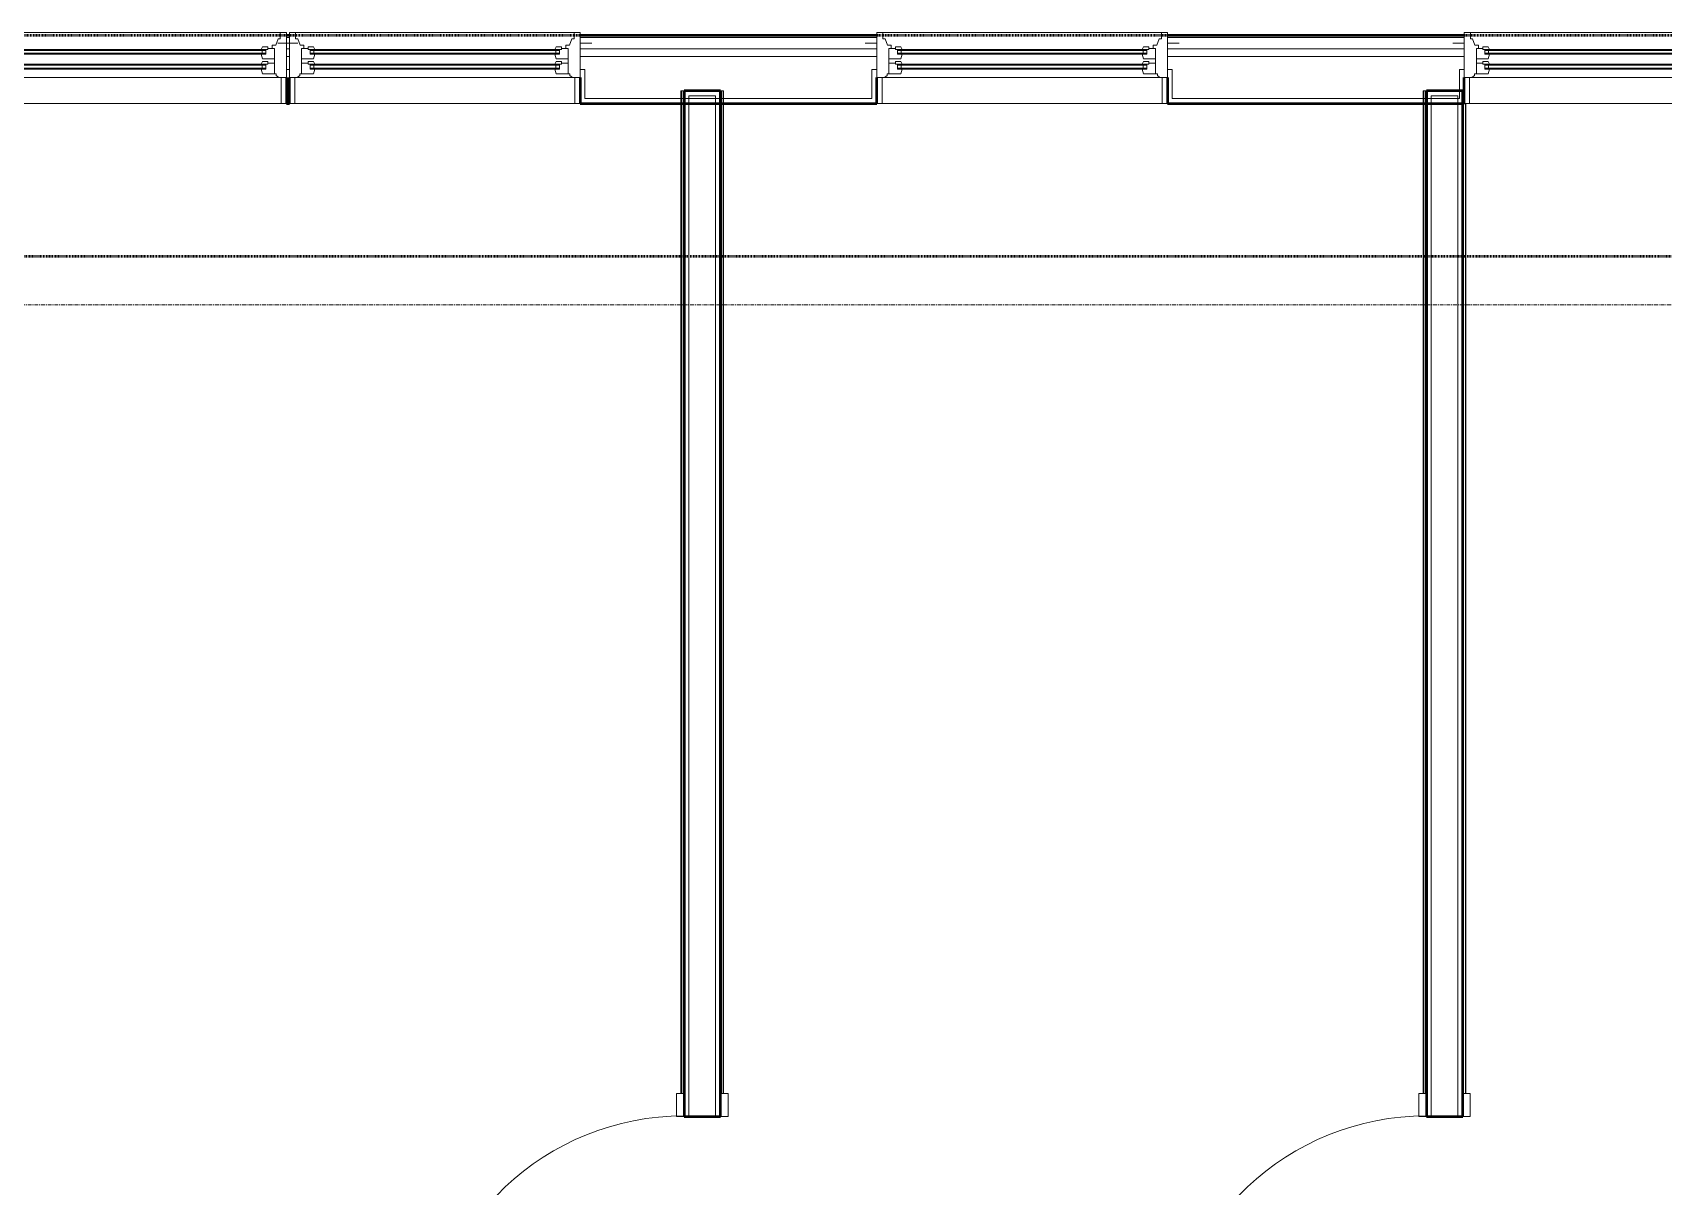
# Model space of a CAD drawing. Header units: inches. Extents: x -4218 to -1830, y 9767 to 12426.
# Drawn here: x -2479.3 to -2266.1, y 10701 to 10851.8 of the extents above; entities that cross this region are included whole.
import ezdxf

# ---------------------------------------------------------------- set-up
doc = ezdxf.new("R2010")
doc.units = ezdxf.units.IN
doc.header["$MEASUREMENT"] = 0
doc.linetypes.add('Dash 1_16_', pattern=[0.125, 0.0625, -0.0625])
doc.linetypes.add('Grid Line 1_2_', pattern=[0.875, 0.5, -0.125, 0.125, -0.125])
for name, color, linetype, lineweight in [('0-1', 7, 'Continuous', 5), ('0-2', 253, 'Continuous', 9), ('A-DOOR-1', 7, 'Continuous', 9), ('A-DOOR-2', 50, 'Continuous', 20), ('A-DOOR-FRAM-1', 50, 'Continuous', 20), ('A-GLAZ-1', 151, 'Continuous', 9), ('A-GLAZ-2', 151, 'Continuous', 20), ('A-WALL', 113, 'Continuous', 13), ('A-WALL-1', 250, 'Continuous', 50), ('A-WALL-2', 10, 'Continuous', 13), ('A-WALL-3', 254, 'Continuous', 9), ('A-WALL-4', 253, 'Continuous', 9), ('A-WALL-5', 252, 'Continuous', 9), ('A-WALL-6', 7, 'Continuous', 9), ('A-WALL-8', 113, 'Continuous', 9), ('A-WALL-9', 113, 'Continuous', 50), ('C-PROP-LINE-1', 91, 'Dash 1_16_', 50), ('S-GRID-1', 1, 'Grid Line 1_2_', 9)]:
    doc.layers.add(name, color=color, linetype=linetype, lineweight=lineweight)

# ---------------------------------------------------------------- blocks, each defined once
blk = doc.blocks.new('SWING - SINGLE - FLUSH - 2-10 x 6-8 - PRIVACY-3199405-BACKGROUND - 3RD FLOOR')
at = {"layer": 'A-DOOR-1'}
blk.add_arc((17, -2.38), 34.07, 180, 266.6343, dxfattribs=at)
at = {"layer": 'A-DOOR-2'}
for p, q in [((15, -2.38), (15, -36.38)), ((17, -2.38), (15, -2.38)), ((17, -2.38), (17, -36.38)), ((17, -36.38), (15, -36.38))]:
    blk.add_line(p, q, dxfattribs=at)
at = {"layer": 'A-DOOR-FRAM-1'}
for p, q in [((-20, 2.37), (-20, 3.37)), ((-20, 3.37), (-17, 3.37)), ((-17, 2.37), (-20, 2.37)), ((-17, 3.37), (-17, 2.37)), ((17, 2.37), (17, 3.37)), ((17, 3.37), (20, 3.37)), ((20, 2.37), (17, 2.37)), ((20, 3.37), (20, 2.37)), ((-20, -2.38), (-17, -2.38)), ((-20, -3.38), (-20, -2.38)), ((-17, -3.38), (-20, -3.38)), ((-17, -2.38), (-17, -3.38)), ((17, -2.38), (20, -2.38)), ((17, -3.38), (17, -2.38)), ((20, -3.38), (17, -3.38)), ((20, -2.38), (20, -3.38))]:
    blk.add_line(p, q, dxfattribs=at)
blk = doc.blocks.new('Basic Wall _ INT - W4BØF - _5_8 GYP - 2X4 WOOD_BATT_ - 5_8 GYP_ - ___-2694536-BACKGROUND - 3RD FLOOR')
at = {"layer": 'A-WALL-4'}
for p, q in [((-2394.47, 10844.14), (-2394.54, 10844.14)), ((-2394.33, 10844.14), (-2394.47, 10844.14)), ((-2394.47, 10844.14), (-2394.47, 10842.51)), ((-2394.26, 10844.14), (-2394.33, 10844.14)), ((-2394.12, 10844.14), (-2394.15, 10844.14)), ((-2394.12, 10842.51), (-2394.12, 10844.14)), ((-2394.12, 10710.13), (-2394.12, 10713.13))]:
    blk.add_line(p, q, dxfattribs=at)
at = {"layer": 'A-WALL-5'}
for p, q in [((-2394.54, 10844.14), (-2394.25, 10844.14)), ((-2394.54, 10844.14), (-2394.54, 10842.51)), ((-2394.47, 10842.51), (-2394.47, 10713.13)), ((-2394.25, 10844.14), (-2394.25, 10842.51)), ((-2394.25, 10844.14), (-2394.21, 10844.14)), ((-2394.21, 10844.14), (-2394.17, 10844.14)), ((-2394.17, 10844.14), (-2394.12, 10844.14)), ((-2394.12, 10713.13), (-2394.12, 10842.51))]:
    blk.add_line(p, q, dxfattribs=at)
at = {"layer": 'A-WALL-6'}
for p, q in [((-2394.54, 10842.51), (-2394.54, 10713.13)), ((-2394.25, 10842.51), (-2394.25, 10713.13))]:
    blk.add_line(p, q, dxfattribs=at)
blk = doc.blocks.new('Basic Wall _ INT - W4BØF - _5_8 GYP - 2X4 WOOD_BATT_ - 5_8 GYP_ - ___-2694535-BACKGROUND - 3RD FLOOR')
at = {"layer": 'A-WALL-4'}
for p, q in [((-2389.35, 10844.14), (-2389.37, 10844.14)), ((-2389.37, 10842.51), (-2389.37, 10844.14)), ((-2389.17, 10844.14), (-2389.23, 10844.14)), ((-2389.02, 10844.14), (-2389.17, 10844.14)), ((-2388.96, 10844.14), (-2389.02, 10844.14)), ((-2389.02, 10844.14), (-2389.02, 10842.51)), ((-2389.37, 10710.13), (-2389.37, 10713.13))]:
    blk.add_line(p, q, dxfattribs=at)
at = {"layer": 'A-WALL-5'}
for p, q in [((-2389.37, 10844.14), (-2389.33, 10844.14)), ((-2389.37, 10713.13), (-2389.37, 10842.51)), ((-2389.33, 10844.14), (-2389.26, 10844.14)), ((-2389.26, 10844.14), (-2389.25, 10844.14)), ((-2389.25, 10842.51), (-2389.25, 10844.14)), ((-2389.25, 10844.14), (-2388.96, 10844.14)), ((-2389.02, 10842.51), (-2389.02, 10713.13)), ((-2388.96, 10844.14), (-2388.96, 10842.51))]:
    blk.add_line(p, q, dxfattribs=at)
at = {"layer": 'A-WALL-6'}
for p, q in [((-2389.25, 10713.13), (-2389.25, 10842.51)), ((-2388.96, 10842.51), (-2388.96, 10713.13))]:
    blk.add_line(p, q, dxfattribs=at)
blk = doc.blocks.new('Basic Wall _ INT - W4BØF - _5_8 GYP - 2X4 WOOD_BATT_ - 5_8 GYP_ - ___-2694557-BACKGROUND - 3RD FLOOR')
at = {"layer": 'A-WALL-4'}
for p, q in [((-2292.3, 10844.14), (-2292.32, 10844.14)), ((-2292.32, 10842.52), (-2292.32, 10844.14)), ((-2292.32, 10710.13), (-2292.32, 10713.13)), ((-2292.32, 10673.13), (-2292.32, 10676.13)), ((-2292.32, 10643.62), (-2292.3, 10643.61)), ((-2292.18, 10643.56), (-2292.12, 10643.53)), ((-2292.12, 10643.53), (-2291.97, 10643.47)), ((-2291.97, 10643.47), (-2291.91, 10643.45))]:
    blk.add_line(p, q, dxfattribs=at)
at = {"layer": 'A-WALL-5'}
for p, q in [((-2292.32, 10844.14), (-2292.28, 10844.14)), ((-2292.32, 10713.13), (-2292.32, 10842.52)), ((-2292.28, 10844.14), (-2292.26, 10844.14)), ((-2292.26, 10844.14), (-2292.21, 10844.14)), ((-2292.21, 10844.14), (-2292.2, 10844.14)), ((-2292.2, 10842.52), (-2292.2, 10844.14)), ((-2292.2, 10844.14), (-2292.18, 10844.14)), ((-2291.97, 10842.51), (-2291.97, 10713.13)), ((-2292.32, 10643.62), (-2292.32, 10673.13)), ((-2291.97, 10673.13), (-2291.97, 10643.47))]:
    blk.add_line(p, q, dxfattribs=at)
at = {"layer": 'A-WALL-6'}
for p, q in [((-2292.2, 10713.13), (-2292.2, 10842.52)), ((-2291.91, 10842.51), (-2291.91, 10713.13)), ((-2292.2, 10643.57), (-2292.2, 10673.13)), ((-2291.91, 10673.13), (-2291.91, 10643.45))]:
    blk.add_line(p, q, dxfattribs=at)
at = {"layer": 'A-WALL-6', "flags": 128}
for points in [[(-2292.2, 10643.57), (-2292.2, 10643.57), (-2292.21, 10643.57), (-2292.22, 10643.58), (-2292.24, 10643.58), (-2292.26, 10643.59), (-2292.28, 10643.6)], [(-2291.91, 10643.45), (-2292.03, 10643.5), (-2292.12, 10643.53), (-2292.18, 10643.56), (-2292.2, 10643.57)]]:
    blk.add_lwpolyline(points, dxfattribs=at)
blk = doc.blocks.new('Basic Wall _ INT - W4BØF - _5_8 GYP - 2X4 WOOD_BATT_ - 5_8 GYP_ - ___-2694558-BACKGROUND - 3RD FLOOR')
at = {"layer": 'A-WALL-4'}
for p, q in [((-2297.42, 10844.14), (-2297.49, 10844.14)), ((-2297.28, 10844.14), (-2297.42, 10844.14)), ((-2297.42, 10844.14), (-2297.42, 10842.51)), ((-2297.21, 10844.14), (-2297.28, 10844.14)), ((-2297.07, 10844.14), (-2297.1, 10844.14)), ((-2297.07, 10842.51), (-2297.07, 10844.14)), ((-2297.07, 10710.13), (-2297.07, 10713.13)), ((-2297.42, 10673.13), (-2297.42, 10664.82)), ((-2297.07, 10664.82), (-2297.07, 10673.13)), ((-2297.42, 10664.68), (-2297.42, 10664.62)), ((-2297.42, 10664.62), (-2297.42, 10664.53)), ((-2297.42, 10664.53), (-2297.42, 10664.41)), ((-2297.49, 10645.76), (-2297.42, 10645.73)), ((-2297.42, 10645.73), (-2297.28, 10645.67)), ((-2297.28, 10645.67), (-2297.21, 10645.64)), ((-2297.1, 10645.59), (-2297.07, 10645.58))]:
    blk.add_line(p, q, dxfattribs=at)
at = {"layer": 'A-WALL-5'}
for p, q in [((-2297.49, 10844.14), (-2297.2, 10844.14)), ((-2297.49, 10844.14), (-2297.49, 10842.51)), ((-2297.42, 10842.51), (-2297.42, 10713.13)), ((-2297.2, 10844.14), (-2297.2, 10842.51)), ((-2297.2, 10844.14), (-2297.12, 10844.14)), ((-2297.12, 10844.14), (-2297.07, 10844.14)), ((-2297.07, 10713.13), (-2297.07, 10842.51)), ((-2297.49, 10673.13), (-2297.49, 10664.82)), ((-2297.2, 10673.13), (-2297.2, 10672.7)), ((-2297.2, 10672.68), (-2297.2, 10664.82)), ((-2297.49, 10664.68), (-2297.49, 10664.62)), ((-2297.49, 10664.62), (-2297.49, 10664.53)), ((-2297.49, 10664.53), (-2297.49, 10664.41)), ((-2297.42, 10664.41), (-2297.42, 10645.73)), ((-2297.07, 10645.58), (-2297.07, 10664.82))]:
    blk.add_line(p, q, dxfattribs=at)
at = {"layer": 'A-WALL-6'}
for p, q in [((-2297.49, 10842.51), (-2297.49, 10713.13)), ((-2297.2, 10842.51), (-2297.2, 10713.13)), ((-2297.49, 10664.41), (-2297.49, 10645.76)), ((-2297.2, 10664.82), (-2297.2, 10645.64))]:
    blk.add_line(p, q, dxfattribs=at)
at = {"layer": 'A-WALL-6', "flags": 128}
for points in [[(-2297.2, 10645.64), (-2297.22, 10645.64), (-2297.28, 10645.67), (-2297.37, 10645.71), (-2297.49, 10645.76)], [(-2297.12, 10645.6), (-2297.14, 10645.61), (-2297.16, 10645.62), (-2297.17, 10645.63), (-2297.19, 10645.63), (-2297.2, 10645.64), (-2297.2, 10645.64)]]:
    blk.add_lwpolyline(points, dxfattribs=at)
blk = doc.blocks.new('CTR - 1st Phase - Unit Layouts_rvt-1-BACKGROUND - 3RD FLOOR')
at = {"layer": 'A-WALL-1'}
for p, q in [((-2393.5, 10844.14), (-2394.12, 10844.14)), ((-2394.12, 10844.14), (-2394.12, 10710.13)), ((-2390, 10844.14), (-2393.5, 10844.14)), ((-2389.37, 10844.14), (-2390, 10844.14)), ((-2389.37, 10710.13), (-2389.37, 10844.14)), ((-2296.45, 10844.14), (-2297.07, 10844.14)), ((-2297.07, 10844.14), (-2297.07, 10710.13)), ((-2292.95, 10844.14), (-2296.45, 10844.14)), ((-2292.32, 10844.14), (-2292.95, 10844.14)), ((-2292.32, 10710.13), (-2292.32, 10844.14)), ((-2394.12, 10710.13), (-2389.37, 10710.13)), ((-2297.07, 10710.13), (-2292.32, 10710.13))]:
    blk.add_line(p, q, dxfattribs=at)
at = {"layer": 'A-WALL-2'}
for p, q in [((-2390, 10843.51), (-2393.5, 10843.51)), ((-2393.5, 10843.51), (-2393.5, 10710.13)), ((-2390, 10843.51), (-2390, 10710.13)), ((-2292.95, 10843.51), (-2296.45, 10843.51)), ((-2296.45, 10843.51), (-2296.45, 10710.13)), ((-2292.95, 10843.51), (-2292.95, 10710.13))]:
    blk.add_line(p, q, dxfattribs=at)
at = {"layer": 'A-WALL-3'}
for p, q in [((-2394.12, 10844.14), (-2394.12, 10842.51)), ((-2389.37, 10842.51), (-2389.37, 10844.14)), ((-2297.07, 10844.14), (-2297.07, 10842.51)), ((-2292.32, 10842.52), (-2292.32, 10844.14)), ((-2394.12, 10713.13), (-2394.12, 10710.13)), ((-2389.37, 10710.13), (-2389.37, 10713.13)), ((-2297.07, 10713.13), (-2297.07, 10710.13)), ((-2292.32, 10710.13), (-2292.32, 10713.13))]:
    blk.add_line(p, q, dxfattribs=at)
at = {"layer": 'A-WALL-4'}
for p, q in [((-2394.12, 10844.14), (-2389.37, 10844.14)), ((-2394.12, 10842.51), (-2394.12, 10713.13)), ((-2389.37, 10713.13), (-2389.37, 10842.51)), ((-2297.07, 10844.14), (-2292.32, 10844.14)), ((-2297.07, 10842.51), (-2297.07, 10713.13)), ((-2292.32, 10713.13), (-2292.32, 10842.52))]:
    blk.add_line(p, q, dxfattribs=at)
at = {"layer": 'A-WALL-5'}
for p, q in [((-2389.37, 10710.13), (-2394.12, 10710.13)), ((-2292.32, 10710.13), (-2297.07, 10710.13))]:
    blk.add_line(p, q, dxfattribs=at)
at = {"layer": '0-2'}
for name in ['Basic Wall _ INT - W4BØF - _5_8 GYP - 2X4 WOOD_BATT_ - 5_8 GYP_ - ___-2694536-BACKGROUND - 3RD FLOOR', 'Basic Wall _ INT - W4BØF - _5_8 GYP - 2X4 WOOD_BATT_ - 5_8 GYP_ - ___-2694535-BACKGROUND - 3RD FLOOR', 'Basic Wall _ INT - W4BØF - _5_8 GYP - 2X4 WOOD_BATT_ - 5_8 GYP_ - ___-2694558-BACKGROUND - 3RD FLOOR', 'Basic Wall _ INT - W4BØF - _5_8 GYP - 2X4 WOOD_BATT_ - 5_8 GYP_ - ___-2694557-BACKGROUND - 3RD FLOOR']:
    blk.add_blockref(name, (0, 0), dxfattribs=at)
for p, rotation in [((-2391.75, 10693.13), 269.9999999999462), ((-2294.7, 10693.13), 269.9999999999876)]:
    blk.add_blockref('SWING - SINGLE - FLUSH - 2-10 x 6-8 - PRIVACY-3199405-BACKGROUND - 3RD FLOOR', p, dxfattribs=dict(at, rotation=rotation))
blk = doc.blocks.new('Window-Double_Hung-Andersen-400_Series-Tilt_Wash - DOUBLE HUNG - COTTAGE - 3RD FLOOR-2888224-BACKGROUND - 3RD FLOOR')
at = {"layer": 'A-GLAZ-1'}
for p, q in [((-16.29, 2.5), (-15.7, 2.5)), ((-15.82, 2.5), (-15.82, 2.12)), ((-15.7, 2.62), (15.7, 2.62)), ((-15.7, 2.5), (15.7, 2.5)), ((16.29, 2.5), (15.7, 2.5)), ((15.82, 2.5), (15.82, 2.12)), ((-16.29, 2.12), (-15.7, 2.12)), ((-16.29, 0.56), (-15.7, 0.56)), ((-16.29, 0.19), (-15.7, 0.19)), ((-15.82, 0.56), (-15.82, 0.19)), ((-15.7, 2.12), (15.7, 2.12)), ((-15.7, 2), (15.7, 2)), ((-15.7, 0.69), (15.7, 0.69)), ((-15.7, 0.56), (15.7, 0.56)), ((-15.7, 0.19), (15.7, 0.19)), ((-15.7, 0.06), (15.7, 0.06)), ((16.29, 2.12), (15.7, 2.12)), ((16.29, 0.56), (15.7, 0.56)), ((16.29, 0.19), (15.7, 0.19)), ((15.82, 0.56), (15.82, 0.19)), ((18.95, -1.06), (-18.95, -1.06)), ((-18.95, -1.06), (-18.95, -4.44)), ((-18.32, -1.06), (-18.32, -4.44)), ((18.32, -1.06), (18.32, -4.44)), ((18.95, -4.44), (18.95, -1.06)), ((-19.01, -3.94), (-19.01, -2.44)), ((-19.01, -2.44), (-18.95, -2.44)), ((-18.95, -3.94), (-19.01, -3.94)), ((18.95, -2.44), (19.01, -2.44)), ((19.01, -3.94), (18.95, -3.94)), ((19.01, -2.44), (19.01, -3.94)), ((-18.95, -4.44), (18.95, -4.44))]:
    blk.add_line(p, q, dxfattribs=at)
at = {"layer": 'A-GLAZ-2'}
for p, q in [((19.01, 4.81), (-19.01, 4.81)), ((-19.01, 4.81), (-19.01, -1.06)), ((-18.2, 4.81), (-18.2, 4)), ((18.2, 4.81), (18.2, 4)), ((19.01, -1.06), (19.01, 4.81)), ((-19.01, 3.44), (-20.51, 3.44)), ((-18.2, 4), (-17.92, 4)), ((-17.92, 4), (-17.61, 3.19)), ((-17.61, 3.19), (-17.14, 3.19)), ((-17.42, 2.75), (-16.57, 2.75)), ((-17.42, 2.75), (-17.42, -0.56)), ((-17.14, 3.19), (-17.14, 2.75)), ((-15.86, 2.97), (-16.57, 2.97)), ((-16.57, 2.62), (-16.57, 2.97)), ((-15.7, 2.62), (-16.57, 2.62)), ((-16.29, 2.62), (-16.29, 2)), ((-15.86, 2.97), (-15.7, 2.62)), ((15.86, 2.97), (15.7, 2.62)), ((15.7, 2.62), (16.57, 2.62)), ((15.86, 2.97), (16.57, 2.97)), ((16.29, 2.62), (16.29, 2)), ((16.57, 2.62), (16.57, 2.97)), ((17.42, 2.75), (16.57, 2.75)), ((17.14, 3.19), (17.14, 2.75)), ((17.61, 3.19), (17.14, 3.19)), ((17.42, 2.75), (17.42, -0.56)), ((17.92, 4), (17.61, 3.19)), ((18.2, 4), (17.92, 4)), ((19.01, 3.44), (20.51, 3.44)), ((-17.42, 1.37), (-15.86, 1.37)), ((-17.42, 0.81), (-16.57, 0.81)), ((-15.86, 1.03), (-16.57, 1.03)), ((-16.57, 0.69), (-16.57, 1.03)), ((-15.7, 0.69), (-16.57, 0.69)), ((-15.7, 2), (-16.29, 2)), ((-16.29, 0.69), (-16.29, 0.06)), ((-15.7, 0.06), (-16.29, 0.06)), ((-15.86, 1.37), (-15.7, 2)), ((-15.86, 1.03), (-15.7, 0.69)), ((-15.86, -0.56), (-15.7, 0.06)), ((15.7, 2), (16.29, 2)), ((15.86, 1.37), (15.7, 2)), ((15.86, 1.03), (15.7, 0.69)), ((15.7, 0.69), (16.57, 0.69)), ((15.7, 0.06), (16.29, 0.06)), ((15.86, -0.56), (15.7, 0.06)), ((17.42, 1.37), (15.86, 1.37)), ((15.86, 1.03), (16.57, 1.03)), ((16.29, 0.69), (16.29, 0.06)), ((16.57, 0.69), (16.57, 1.03)), ((17.42, 0.81), (16.57, 0.81)), ((-19.01, -1.06), (19.01, -1.06)), ((-17.67, -0.78), (-18, -1.06)), ((-17.67, -0.78), (-17.67, -0.56)), ((-17.67, -0.56), (-15.86, -0.56)), ((17.67, -0.56), (15.86, -0.56)), ((17.67, -0.78), (17.67, -0.56)), ((17.67, -0.78), (18, -1.06))]:
    blk.add_line(p, q, dxfattribs=at)
blk = doc.blocks.new('Window-Double_Hung-Andersen-400_Series-Tilt_Wash - DOUBLE HUNG - COTTAGE - 3RD FLOOR-2888547-BACKGROUND - 3RD FLOOR')
at = {"layer": 'A-GLAZ-1'}
for p, q in [((-18.95, 4.44), (18.95, 4.44)), ((-18.95, 1.06), (-18.95, 4.44)), ((-18.32, 1.06), (-18.32, 4.44)), ((18.32, 1.06), (18.32, 4.44)), ((18.95, 4.44), (18.95, 1.06)), ((-19.01, 2.44), (-19.01, 3.94)), ((-19.01, 3.94), (-18.95, 3.94)), ((-18.95, 2.44), (-19.01, 2.44)), ((18.95, 3.94), (19.01, 3.94)), ((19.01, 2.44), (18.95, 2.44)), ((19.01, 3.94), (19.01, 2.44)), ((18.95, 1.06), (-18.95, 1.06)), ((-16.29, -0.19), (-15.7, -0.19)), ((-16.29, -0.56), (-15.7, -0.56)), ((-16.29, -2.13), (-15.7, -2.13)), ((-15.82, -0.56), (-15.82, -0.19)), ((-15.82, -2.5), (-15.82, -2.13)), ((-15.7, -0.06), (15.7, -0.06)), ((-15.7, -0.19), (15.7, -0.19)), ((-15.7, -0.56), (15.7, -0.56)), ((-15.7, -0.69), (15.7, -0.69)), ((-15.7, -2), (15.7, -2)), ((-15.7, -2.13), (15.7, -2.13)), ((16.29, -0.19), (15.7, -0.19)), ((16.29, -0.56), (15.7, -0.56)), ((16.29, -2.13), (15.7, -2.13)), ((15.82, -0.56), (15.82, -0.19)), ((15.82, -2.5), (15.82, -2.13)), ((-16.29, -2.5), (-15.7, -2.5)), ((-15.7, -2.5), (15.7, -2.5)), ((-15.7, -2.63), (15.7, -2.63)), ((16.29, -2.5), (15.7, -2.5))]:
    blk.add_line(p, q, dxfattribs=at)
at = {"layer": 'A-GLAZ-2'}
for p, q in [((-19.01, 1.06), (19.01, 1.06)), ((-19.01, -4.81), (-19.01, 1.06)), ((-17.67, 0.78), (-18, 1.06)), ((-17.67, 0.78), (-17.67, 0.56)), ((-17.67, 0.56), (-15.86, 0.56)), ((-17.42, -2.75), (-17.42, 0.56)), ((-15.86, 0.56), (-15.7, -0.06)), ((15.86, 0.56), (15.7, -0.06)), ((17.67, 0.56), (15.86, 0.56)), ((17.42, -2.75), (17.42, 0.56)), ((17.67, 0.78), (18, 1.06)), ((17.67, 0.78), (17.67, 0.56)), ((19.01, 1.06), (19.01, -4.81)), ((-17.42, -0.81), (-16.57, -0.81)), ((-17.42, -1.38), (-15.86, -1.38)), ((-16.57, -0.69), (-16.57, -1.03)), ((-15.7, -0.69), (-16.57, -0.69)), ((-15.86, -1.03), (-16.57, -1.03)), ((-16.29, -0.69), (-16.29, -0.06)), ((-15.7, -0.06), (-16.29, -0.06)), ((-16.29, -2.63), (-16.29, -2)), ((-15.7, -2), (-16.29, -2)), ((-15.86, -1.03), (-15.7, -0.69)), ((-15.86, -1.38), (-15.7, -2)), ((15.7, -0.06), (16.29, -0.06)), ((15.86, -1.03), (15.7, -0.69)), ((15.7, -0.69), (16.57, -0.69)), ((15.86, -1.38), (15.7, -2)), ((15.7, -2), (16.29, -2)), ((15.86, -1.03), (16.57, -1.03)), ((17.42, -1.38), (15.86, -1.38)), ((16.29, -0.69), (16.29, -0.06)), ((16.29, -2.63), (16.29, -2)), ((16.57, -0.69), (16.57, -1.03)), ((17.42, -0.81), (16.57, -0.81)), ((-19.01, -3.44), (-20.51, -3.44)), ((-18.2, -4), (-17.92, -4)), ((-18.2, -4.81), (-18.2, -4)), ((-17.92, -4), (-17.61, -3.19)), ((-17.61, -3.19), (-17.14, -3.19)), ((-17.42, -2.75), (-16.57, -2.75)), ((-17.14, -3.19), (-17.14, -2.75)), ((-16.57, -2.63), (-16.57, -2.97)), ((-15.7, -2.63), (-16.57, -2.63)), ((-15.86, -2.97), (-16.57, -2.97)), ((-15.86, -2.97), (-15.7, -2.63)), ((15.86, -2.97), (15.7, -2.63)), ((15.7, -2.63), (16.57, -2.63)), ((15.86, -2.97), (16.57, -2.97)), ((16.57, -2.63), (16.57, -2.97)), ((17.42, -2.75), (16.57, -2.75)), ((17.14, -3.19), (17.14, -2.75)), ((17.61, -3.19), (17.14, -3.19)), ((17.92, -4), (17.61, -3.19)), ((18.2, -4), (17.92, -4)), ((18.2, -4.81), (18.2, -4)), ((19.01, -3.44), (20.51, -3.44)), ((19.01, -4.81), (-19.01, -4.81))]:
    blk.add_line(p, q, dxfattribs=at)
blk = doc.blocks.new('Family - ___-2835860-BACKGROUND - 3RD FLOOR')
at = {"layer": 'C-PROP-LINE-1'}
blk.add_line((-2067.55, 10851.39), (-3401.42, 10851.39), dxfattribs=at)
blk = doc.blocks.new('Family - ___-2835903-BACKGROUND - 3RD FLOOR')
at = {"layer": 'C-PROP-LINE-1'}
blk.add_line((-2096.45, 10822.49), (-3400.92, 10822.49), dxfattribs=at)
blk = doc.blocks.new('Family - ___-2835932-BACKGROUND - 3RD FLOOR')
at = {"layer": 'C-PROP-LINE-1'}
blk.add_line((-2067.55, 10851.39), (-3401.42, 10851.39), dxfattribs=at)

msp = doc.modelspace()

# ---------------------------------------------------------------- linework, layer by layer
at = {"layer": 'A-WALL'}
for p, q in [((-2445.74, 10851.14), (-2446.11, 10851.14)), ((-2368.94, 10851.14), (-2407.71, 10851.14)), ((-2292.14, 10851.14), (-2330.91, 10851.14)), ((-2445.74, 10849.64), (-2446.11, 10849.64)), ((-2368.94, 10849.64), (-2407.71, 10849.64)), ((-2292.14, 10849.64), (-2330.91, 10849.64)), ((-2445.74, 10848.64), (-2446.11, 10848.64)), ((-2445.74, 10846.95), (-2446.11, 10846.95)), ((-2368.94, 10848.64), (-2407.71, 10848.64)), ((-2407.09, 10846.95), (-2407.71, 10846.95)), ((-2407.09, 10846.95), (-2407.09, 10843.14)), ((-2369.56, 10843.14), (-2369.56, 10846.95)), ((-2368.94, 10846.95), (-2369.56, 10846.95)), ((-2292.14, 10848.64), (-2330.91, 10848.64)), ((-2330.29, 10846.95), (-2330.91, 10846.95)), ((-2330.29, 10846.95), (-2330.29, 10843.14)), ((-2292.76, 10843.14), (-2292.76, 10846.95)), ((-2292.14, 10846.95), (-2292.76, 10846.95)), ((-2407.09, 10843.14), (-2369.56, 10843.14)), ((-2330.29, 10843.14), (-2292.76, 10843.14))]:
    msp.add_line(p, q, dxfattribs=at)
at = {"layer": 'A-WALL-8'}
for p, q in [((-2446.11, 10842.51), (-2446.17, 10842.51)), ((-2445.67, 10842.51), (-2445.74, 10842.51)), ((-2407.71, 10842.51), (-2407.77, 10842.51)), ((-2368.87, 10842.51), (-2368.94, 10842.51)), ((-2330.91, 10842.51), (-2330.97, 10842.51)), ((-2292.07, 10842.51), (-2292.14, 10842.51))]:
    msp.add_line(p, q, dxfattribs=at)
at = {"layer": 'A-WALL-9'}
for p, q in [((-2445.74, 10851.39), (-2446.11, 10851.39)), ((-2368.94, 10851.39), (-2407.71, 10851.39)), ((-2292.14, 10851.39), (-2330.91, 10851.39)), ((-2446.11, 10845.89), (-2446.11, 10842.51)), ((-2445.74, 10842.51), (-2445.74, 10845.89)), ((-2407.71, 10845.89), (-2407.71, 10842.51)), ((-2368.94, 10842.51), (-2368.94, 10845.89)), ((-2330.91, 10845.89), (-2330.91, 10842.51)), ((-2292.14, 10842.51), (-2292.14, 10845.89)), ((-2446.11, 10842.51), (-2445.74, 10842.51)), ((-2407.71, 10842.51), (-2368.94, 10842.51)), ((-2330.91, 10842.51), (-2292.14, 10842.51))]:
    msp.add_line(p, q, dxfattribs=at)
at = {"layer": 'S-GRID-1'}
msp.add_line((-1830.2, 10816.19), (-4168.71, 10816.19), dxfattribs=at)

# ---------------------------------------------------------------- block references
at = {"layer": '0-1'}
msp.add_blockref('CTR - 1st Phase - Unit Layouts_rvt-1-BACKGROUND - 3RD FLOOR', (0, 0), dxfattribs=at)
at = {"layer": 'A-GLAZ-1'}
for p in [(-2465.12, 10846.95), (-2426.72, 10846.95), (-2349.92, 10846.95)]:
    msp.add_blockref('Window-Double_Hung-Andersen-400_Series-Tilt_Wash - DOUBLE HUNG - COTTAGE - 3RD FLOOR-2888224-BACKGROUND - 3RD FLOOR', p, dxfattribs=at)
at = {"layer": 'A-GLAZ-1', "rotation": 180}
msp.add_blockref('Window-Double_Hung-Andersen-400_Series-Tilt_Wash - DOUBLE HUNG - COTTAGE - 3RD FLOOR-2888547-BACKGROUND - 3RD FLOOR', (-2273.12, 10846.95), dxfattribs=at)
at = {"layer": 'C-PROP-LINE-1'}
for name in ['Family - ___-2835860-BACKGROUND - 3RD FLOOR', 'Family - ___-2835932-BACKGROUND - 3RD FLOOR', 'Family - ___-2835903-BACKGROUND - 3RD FLOOR']:
    msp.add_blockref(name, (0, 0), dxfattribs=at)

doc.saveas('drawing.dxf')
